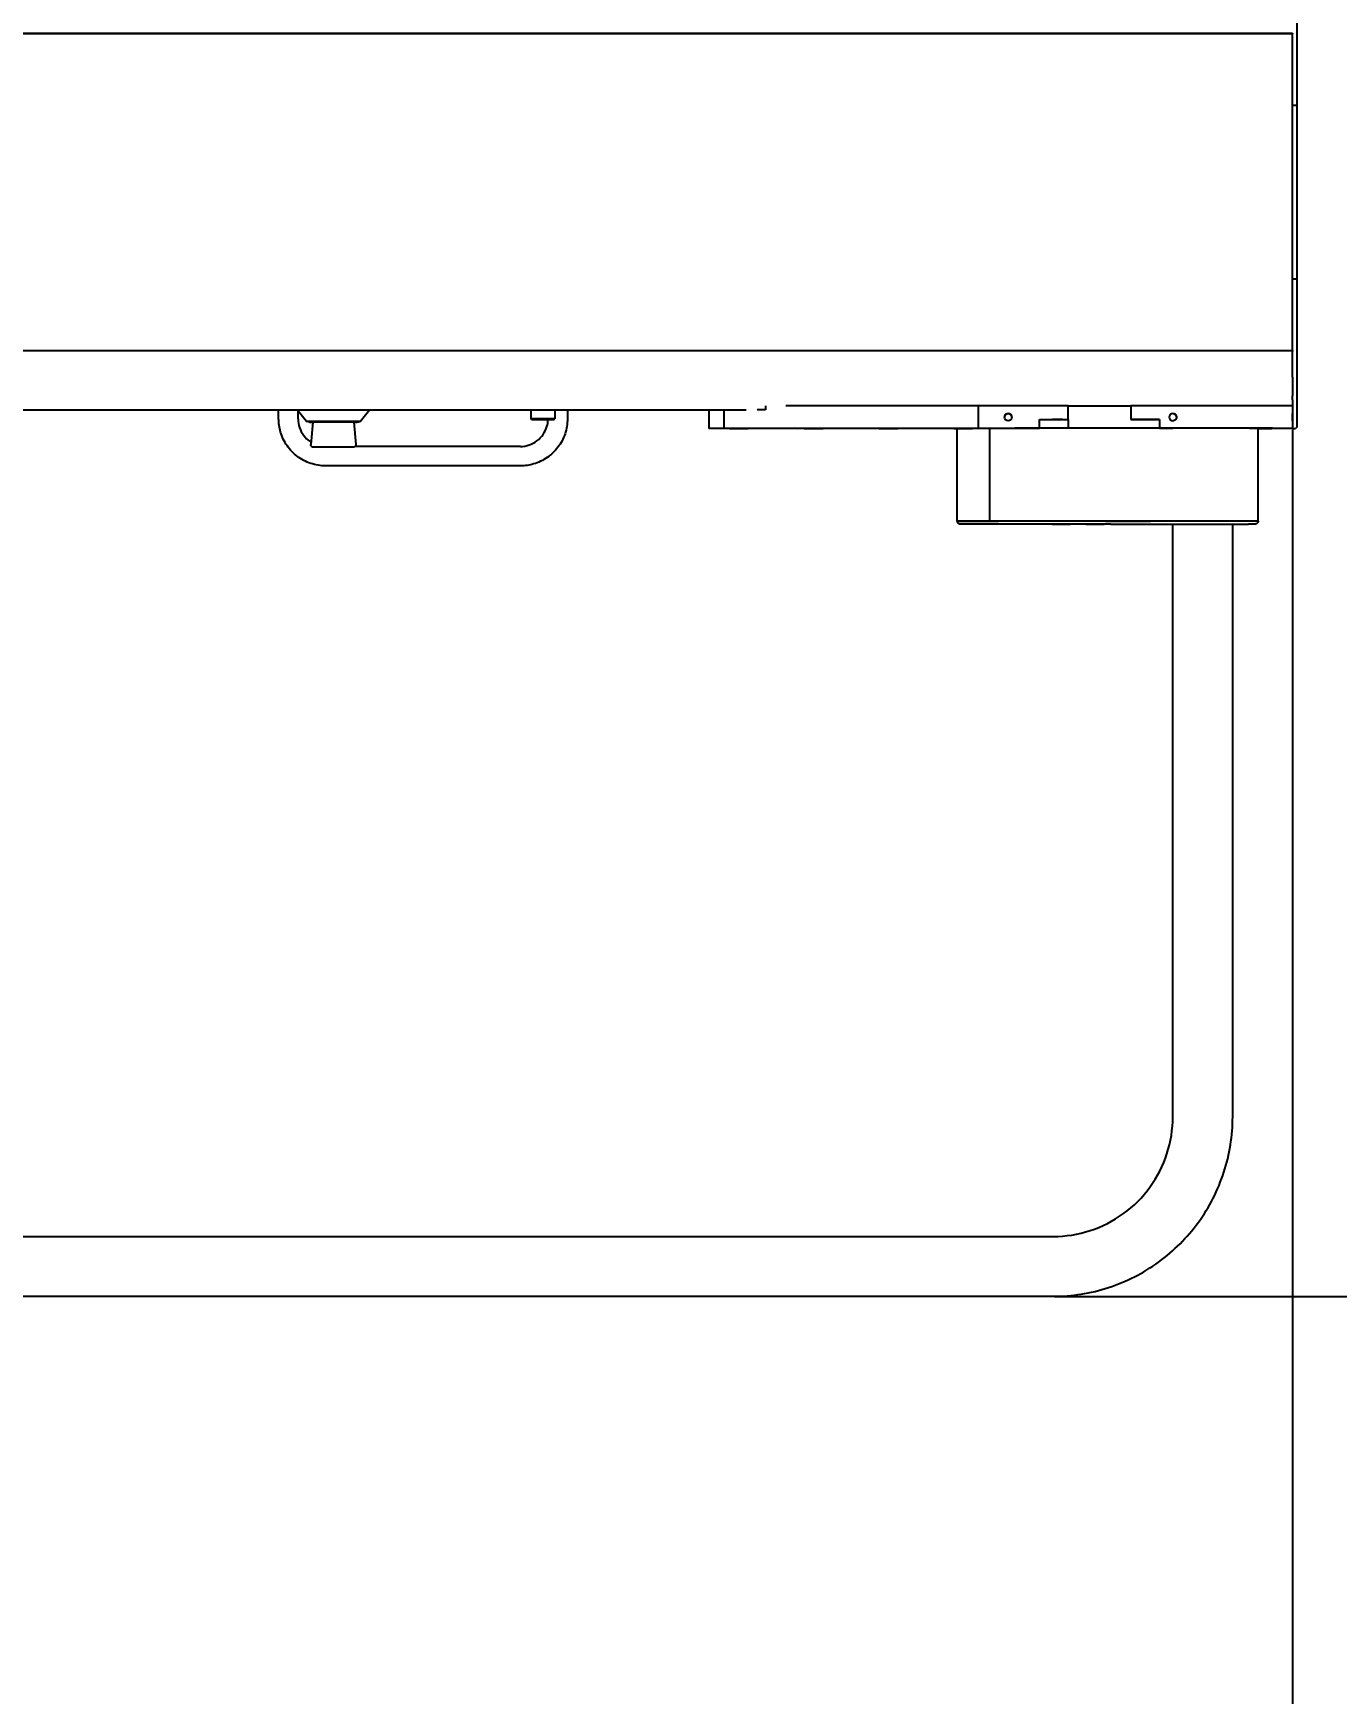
# Model space of a CAD drawing. Header units: inches. Extents: x 19 to 24202, y 17 to 31220.
# Drawn here: x 22397 to 23268, y 1758 to 2868 of the extents above; entities that cross this region are included whole.
import ezdxf

# ---------------------------------------------------------------- set-up
doc = ezdxf.new("R2010")
doc.units = ezdxf.units.IN
doc.header["$MEASUREMENT"] = 0
doc.layers.add('AM_5', color=3, linetype='Continuous', lineweight=25)
doc.styles.add('Aktuální-ISO', font='arial.ttf')
doc.styles.get("Standard").update_dxf_attribs({"font": 'arial.ttf'})
doc.dimstyles.new('AM_ISO$0', dxfattribs={"dimtxt": 3.5, "dimasz": 3.5, "dimexe": 1, "dimexo": 1, "dimgap": 1.5, "dimtad": 1, "dimdsep": 46, "dimtxsty": 'Standard', "dimcen": 0, "dimclrd": 256, "dimclre": 256, "dimclrt": 2, "dimadec": 0, "dimazin": 2, "dimtp": 0.1, "dimtm": 0.1, "dimtfac": 0.71, "dimtdec": 3, "dimtmove": 0, "dimatfit": 3, "dimfxl": 1, "dimlwd": -1, "dimlwe": -1, "dimarcsym": 1})

# ---------------------------------------------------------------- blocks, each defined once
blk = doc.blocks.new('*D27')
at = {"layer": 'AM_5', "linetype": 'ByBlock', "transparency": 16777216}
for p, q in [((16234, 2749.3), (16234, 1028.2)), ((23238.9, 2603.2), (23238.9, 1028.2)), ((23133.9, 1029.2), (16339, 1029.2))]:
    blk.add_line(p, q, dxfattribs=at)
at = {"layer": 'AM_5', "transparency": 16777216}
for points in [[(16339, 1046.7), (16339, 1011.7), (16234, 1029.2)], [(23133.9, 1046.7), (23133.9, 1011.7), (23238.9, 1029.2)]]:
    blk.add_solid(points, dxfattribs=at)
at = {"layer": 'Defpoints', "color": 0, "transparency": 16777216}
for p in [(16234, 2750.3), (23238.9, 2604.2), (16234, 1029.2)]:
    blk.add_point(p, dxfattribs=at)
at = {"layer": 'AM_5', "color": 2, "transparency": 16777216, "insert": (19736.4, 1141.5), "char_height": 105, "attachment_point": 5, "style": 'Aktuální-ISO'}
blk.add_mtext('7,05 [23´-1´´]', dxfattribs=at)
blk = doc.blocks.new('*D35')
at = {"layer": 'AM_5', "linetype": 'ByBlock', "transparency": 16777216}
for p, q in [((23079.9, 3500), (23675.5, 3500)), ((23674.5, 3395), (23674.5, 2129)), ((23079.9, 2024), (23675.5, 2024))]:
    blk.add_line(p, q, dxfattribs=at)
at = {"layer": 'AM_5', "transparency": 16777216}
for points in [[(23657, 3395), (23692, 3395), (23674.5, 3500)], [(23657, 2129), (23692, 2129), (23674.5, 2024)]]:
    blk.add_solid(points, dxfattribs=at)
at = {"layer": 'Defpoints', "color": 0, "transparency": 16777216}
for p in [(23078.9, 3500), (23078.9, 2024), (23674.5, 2024)]:
    blk.add_point(p, dxfattribs=at)
at = {"layer": 'AM_5', "color": 2, "transparency": 16777216, "insert": (23562.2, 2762), "char_height": 105, "attachment_point": 5, "rotation": 90, "style": 'Aktuální-ISO'}
blk.add_mtext('1,48 [4´10´´]', dxfattribs=at)

msp = doc.modelspace()

# ---------------------------------------------------------------- linework, layer by layer
at = {"color": 253}
for p, q in [((23241.865, 2820.13), (23241.865, 2919.13)), ((23238.865, 2868.088), (19113.058, 2868.088)), ((23238.865, 2868.088), (19113.058, 2868.088)), ((19113.058, 2867.992), (23238.865, 2867.992)), ((23238.865, 2868.234), (23238.865, 2867.992)), ((23238.865, 2656.192), (23238.865, 2867.992)), ((23238.865, 2820.13), (23241.865, 2820.13)), ((23241.865, 2820.127), (23241.865, 2820.13)), ((23241.865, 2815.126), (23241.865, 2820.127)), ((23241.865, 2709.126), (23241.865, 2815.126)), ((23241.865, 2704.13), (23241.865, 2709.126)), ((23238.865, 2704.13), (23241.865, 2704.13)), ((23241.865, 2605.13), (23241.865, 2704.13)), ((19113.058, 2656.192), (23238.865, 2656.192)), ((19113.058, 2656.192), (23238.865, 2656.192)), ((19113.058, 2656.096), (23238.865, 2656.096)), ((23238.865, 2656.192), (23238.865, 2656.192)), ((23238.865, 2656.192), (23238.865, 2655.925)), ((23238.865, 2655.925), (23238.865, 2655.596)), ((23238.865, 2638.281), (23238.865, 2655.596)), ((23238.865, 2638.281), (23238.865, 2638.182)), ((23238.865, 2638.182), (23238.865, 2626.011)), ((23238.865, 2626.011), (23238.865, 2625.91)), ((23238.865, 2623.096), (23238.865, 2625.91)), ((23238.865, 2623.096), (23238.865, 2622.116)), ((23238.865, 2622.116), (23238.865, 2619.143)), ((20098.865, 2616.493), (22873.709, 2616.493)), ((22561.365, 2610.541), (22561.365, 2616.493)), ((22579.965, 2608.759), (22573.637, 2616.493)), ((22574.365, 2610.541), (22574.365, 2615.603)), ((22581.965, 2608.259), (22579.965, 2608.759)), ((22584.202, 2608.26), (22582.855, 2593.442)), ((22611.529, 2608.26), (22612.876, 2593.442)), ((22613.765, 2608.259), (22615.765, 2608.759)), ((22615.765, 2608.759), (22622.093, 2616.493)), ((22729.865, 2616.493), (22729.865, 2610.554)), ((22730.365, 2610.054), (22729.865, 2610.554)), ((22745.365, 2610.054), (22745.865, 2610.554)), ((22745.865, 2616.493), (22745.865, 2610.554)), ((22754.365, 2616.493), (22754.365, 2610.541)), ((22848.865, 2616.493), (22848.865, 2604.066)), ((22858.865, 2616.493), (22858.865, 2604.107)), ((22886.73, 2619.094), (22886.73, 2616.526)), ((23028.865, 2619.158), (22907.996, 2619.131)), ((23088.865, 2619.158), (23028.865, 2619.158)), ((23028.865, 2619.158), (23028.865, 2604.158)), ((23069.865, 2604.158), (23069.865, 2610.158)), ((23069.865, 2610.158), (23088.865, 2610.158)), ((23074.865, 2610.149), (23088.865, 2610.149)), ((23088.865, 2610.158), (23088.865, 2619.158)), ((23088.865, 2610.158), (23088.865, 2610.149)), ((23088.865, 2610.149), (23088.865, 2604.157)), ((23113.865, 2619.14), (23130.865, 2619.14)), ((23158.865, 2619.158), (23130.865, 2619.158)), ((23130.865, 2619.158), (23130.865, 2610.158)), ((23130.865, 2610.158), (23149.865, 2610.158)), ((23130.865, 2610.149), (23130.865, 2610.158)), ((23143.865, 2610.149), (23130.865, 2610.149)), ((23149.865, 2610.158), (23149.865, 2604.158)), ((23238.865, 2619.143), (23238.865, 2614.102)), ((23238.865, 2614.102), (23238.865, 2609.185)), ((23238.865, 2609.185), (23238.865, 2604.143)), ((22858.865, 2604.066), (22848.865, 2604.066)), ((22848.865, 2604.066), (22848.865, 2604.043)), ((22858.865, 2604.043), (22848.865, 2604.043)), ((22858.865, 2604.041), (22858.865, 2604.107)), ((22858.865, 2604.066), (22858.865, 2604.043)), ((22873.365, 2604.041), (22858.865, 2604.041)), ((22873.365, 2604.041), (22873.365, 2604.042)), ((22884.365, 2604.042), (22884.365, 2604.041)), ((23014.865, 2604.041), (22884.365, 2604.041)), ((22907.996, 2604.131), (23028.865, 2604.158)), ((23014.865, 2542.098), (23014.865, 2604.098)), ((23036.6, 2604.136), (23015.176, 2604.099)), ((23028.865, 2604.158), (23069.865, 2604.158)), ((23042.28, 2604.146), (23036.6, 2604.136)), ((23036.6, 2542.136), (23036.6, 2604.136)), ((23036.6, 2542.136), (23036.6, 2604.136)), ((23069.865, 2604.155), (23069.865, 2604.158)), ((23143.865, 2604.157), (23113.865, 2604.157)), ((23149.865, 2604.158), (23149.865, 2604.157)), ((23149.865, 2604.158), (23158.865, 2604.158)), ((23215.865, 2542.144), (23215.865, 2604.144)), ((23225.999, 2604.064), (23215.865, 2604.066)), ((23238.865, 2604.067), (23225.999, 2604.064)), ((23238.865, 2604.143), (23238.865, 2604.067)), ((23238.865, 2604.13), (23240.865, 2604.13)), ((23238.865, 2604.13), (23238.865, 2604.066)), ((23238.865, 2604.066), (23240.865, 2604.066)), ((23241.865, 2605.13), (23240.865, 2604.13)), ((23241.865, 2605.067), (23240.865, 2604.066)), ((23240.865, 2604.13), (23240.865, 2604.066)), ((23241.865, 2605.067), (23241.865, 2605.13)), ((22722.865, 2592.041), (22612.363, 2592.041)), ((22722.865, 2579.041), (22592.865, 2579.041)), ((23015.176, 2542.099), (23042.28, 2542.146)), ((23036.6, 2542.136), (23015.176, 2542.099)), ((23042.28, 2542.146), (23036.6, 2542.136)), ((23113.865, 2542.157), (23143.865, 2542.157)), ((23143.865, 2542.157), (23113.865, 2542.157)), ((23117.512, 2540.095), (23209.351, 2540.14)), ((23158.865, 2144.016), (23158.865, 2540.115)), ((23198.865, 2144.016), (23198.865, 2540.135)), ((18558.865, 2064.016), (23078.865, 2064.016)), ((18558.865, 2024.016), (23078.865, 2024.016))]:
    msp.add_line(p, q, dxfattribs=at)
msp.add_circle((23048.865, 2611.658), 2.458, dxfattribs=at)
for centre, start, end in [((23048.865, 2611.654), 0.042816, 179.957184), ((23158.865, 2611.658), 90, 270), ((23158.865, 2611.654), 0.042736, 179.957184)]:
    msp.add_arc(centre, 2.458, start, end, dxfattribs=at)
for centre, major_axis, start_param, end_param in [((22597.865, 2608.759), (17.9, 0), 6.28245043, 9.42551285), ((22597.865, 2608.259), (15.9, 0), 5.74639943, 9.96156385), ((22737.865, 2610.554), (8, 0), 6.28300159, 9.42496168), ((23068.865, 2616.507), (-210, 0), 5.76215873, 5.81836852), ((23068.865, 2619.107), (-210, 0), 5.58505361, 5.64458564), ((23074.865, 2610.15), (-5, 0), 0.00000083, 1.57079674), ((23113.865, 2619.144), (-25, 0), 0, 1.57079632), ((23143.865, 2610.144), (-25, 0), 4.47002313, 4.71238898), ((23158.865, 2619.143), (80, 0), 6.28318519, 7.85398157), ((23068.865, 2604.107), (-210, 0), 5.58505355, 6.28318523), ((22878.865, 2604.042), (-5.5, 0), 3.14159261, 6.28318526), ((23018.865, 2604.075), (-6.25, 0), 5.40688724, 7.15948337), ((23068.865, 2604.098), (-55, 0), 5.98481888, 6.47416794), ((23068.865, 2604.098), (-54, 0), 6.17580151, 6.28318531), ((23113.865, 2604.144), (-72, 0), 4.71238898, 6.1758015), ((23143.865, 2604.144), (72, 0), 0, 1.57079631), ((23158.865, 2604.143), (80, 0), 0, 1.57079633), ((23215.865, 2604.137), (5.25, 0), 4.71238898, 7.85398163), ((23215.865, 2604.132), (5.25, 0), 4.71238898, 7.85398163), ((23218.865, 2604.122), (6.25, 0), 4.21173568, 8.35463776), ((23218.865, 2604.075), (6.25, 0), 4.21173568, 8.35463776), ((23068.865, 2542.098), (-54, 0), 6.17580164, 6.28318544), ((23068.865, 2542.098), (-54, 0), 6.17580152, 6.28318531), ((23113.865, 2542.144), (-72, 0), 4.71238898, 6.17580151), ((23113.865, 2542.144), (-72, 0), 4.71238898, 6.1758015), ((23143.865, 2542.144), (72, 0), 0, 1.57079633), ((23143.865, 2542.144), (72, 0), 0.00000019, 1.57079642)]:
    msp.add_ellipse(centre, major_axis=major_axis, ratio=0.00018372, start_param=start_param, end_param=end_param, dxfattribs=at)
for centre, major_axis in [((22737.865, 2610.054), (-7.5, 0)), ((22739.909, 2610.055), (-1, 0)), ((23081.865, 2610.156), (3.323, 0)), ((23081.865, 2610.151), (3.323, 0)), ((23137.865, 2610.156), (3.323, 0)), ((23137.865, 2610.151), (3.323, 0)), ((22868.865, 2604.075), (6.25, 0)), ((22918.865, 2604.122), (6.25, 0)), ((22918.865, 2604.075), (6.25, 0)), ((22968.865, 2604.122), (6.25, 0)), ((22968.865, 2604.075), (6.25, 0)), ((23018.865, 2604.122), (6.25, 0)), ((23084.365, 2540.111), (6.2, 0)), ((23106.865, 2540.127), (6.2, 0))]:
    msp.add_ellipse(centre, major_axis=major_axis, ratio=0.00018372, dxfattribs=at)
for points, knots in [([(22592.865, 2579.041), (22589.46, 2579.041), (22586.011, 2579.607), (22579.618, 2581.767), (22576.585, 2583.367), (22571.242, 2587.392), (22568.865, 2589.866), (22565.058, 2595.369), (22563.58, 2598.466), (22561.798, 2604.541), (22561.365, 2607.555), (22561.365, 2610.541)], [0, 0, 0, 0, 1.02151795, 1.02151795, 2.02458295, 2.02458295, 3.02831042, 3.02831042, 4.03201431, 4.03201431, 4.92755683, 4.92755683, 4.92755683, 4.92755683]), ([(22574.365, 2610.541), (22574.365, 2608.541), (22574.698, 2606.515), (22575.966, 2602.76), (22576.906, 2600.979), (22579.27, 2597.841), (22580.723, 2596.445), (22582.552, 2595.18), (22582.768, 2595.037), (22582.987, 2594.899)], [0, 0, 0, 0, 0.59993916, 0.59993916, 1.18904086, 1.18904086, 1.77853161, 1.77853161, 1.85608538, 1.85608538, 1.85608538, 1.85608538]), ([(22754.365, 2610.541), (22754.365, 2607.136), (22753.799, 2603.687), (22751.639, 2597.293), (22750.039, 2594.26), (22746.014, 2588.917), (22743.54, 2586.54), (22738.037, 2582.733), (22734.94, 2581.255), (22728.865, 2579.474), (22725.85, 2579.041), (22722.865, 2579.041)], [0, 0, 0, 0, 1.02151793, 1.02151793, 2.02458293, 2.02458293, 3.02831039, 3.02831039, 4.03201428, 4.03201428, 4.92755683, 4.92755683, 4.92755683, 4.92755683]), ([(22722.865, 2592.041), (22724.865, 2592.041), (22726.891, 2592.373), (22730.646, 2593.642), (22732.427, 2594.582), (22735.565, 2596.945), (22736.961, 2598.399), (22739.197, 2601.63), (22740.065, 2603.449), (22741.065, 2606.861), (22741.316, 2608.46), (22741.359, 2610.053)], [0, 0, 0, 0, 0.59993911, 0.59993911, 1.18904077, 1.18904077, 1.77853149, 1.77853149, 2.36800839, 2.36800839, 2.84520857, 2.84520857, 2.84520857, 2.84520857]), ([(23158.865, 2614.116), (23159.174, 2614.116), (23159.503, 2614.055), (23160.109, 2613.804), (23160.385, 2613.615), (23160.822, 2613.178), (23161.011, 2612.902), (23161.262, 2612.296), (23161.324, 2611.967), (23161.324, 2611.349), (23161.262, 2611.02), (23161.011, 2610.414), (23160.822, 2610.138), (23160.385, 2609.701), (23160.109, 2609.512), (23159.503, 2609.261), (23159.174, 2609.199), (23158.865, 2609.199)], [0.37045871, 0.37045871, 0.37045871, 0.37045871, 0.463073385, 0.463073385, 0.555688061, 0.555688061, 0.64830274, 0.64830274, 0.740917419, 0.740917419, 0.833532098, 0.833532098, 0.926146777, 0.926146777, 1.018761453, 1.018761453, 1.111376129, 1.111376129, 1.111376129, 1.111376129]), ([(23238.865, 2609.185), (23238.865, 2609.185), (23238.863, 2609.247), (23238.856, 2609.498), (23238.851, 2609.687), (23238.842, 2610.123), (23238.837, 2610.4), (23238.829, 2611.006), (23238.828, 2611.335), (23238.828, 2611.644), (23238.828, 2611.952), (23238.829, 2612.282), (23238.837, 2612.887), (23238.842, 2613.164), (23238.851, 2613.6), (23238.856, 2613.789), (23238.863, 2614.04), (23238.865, 2614.102), (23238.865, 2614.102)], [-0.37045871, -0.37045871, -0.37045871, -0.37045871, -0.277844034, -0.277844034, -0.185229358, -0.185229358, -0.092614679, -0.092614679, 0, 0, 0, 0.092614679, 0.092614679, 0.185229358, 0.185229358, 0.277844034, 0.277844034, 0.37045871, 0.37045871, 0.37045871, 0.37045871]), ([(22612.876, 2593.442), (22612.893, 2593.254), (22612.879, 2593.061), (22612.792, 2592.697), (22612.719, 2592.521), (22612.523, 2592.206), (22612.399, 2592.062), (22612.114, 2591.825), (22611.95, 2591.727), (22611.692, 2591.626), (22611.604, 2591.599), (22611.47, 2591.569), (22611.424, 2591.561), (22611.345, 2591.55), (22611.311, 2591.546), (22611.26, 2591.542), (22611.244, 2591.541), (22611.219, 2591.539), (22611.21, 2591.539), (22611.194, 2591.538), (22611.188, 2591.538), (22611.177, 2591.538), (22611.174, 2591.538), (22611.165, 2591.538), (22611.162, 2591.538), (22611.153, 2591.537), (22611.15, 2591.537), (22611.138, 2591.537), (22611.132, 2591.537), (22611.1, 2591.537), (22611.062, 2591.537), (22610.838, 2591.537), (22610.51, 2591.537), (22609.47, 2591.536), (22608.68, 2591.536), (22606.784, 2591.536), (22605.658, 2591.535), (22603.208, 2591.535), (22601.854, 2591.535), (22599.09, 2591.535), (22597.645, 2591.535), (22594.847, 2591.535), (22593.459, 2591.535), (22590.911, 2591.535), (22589.719, 2591.535), (22587.68, 2591.536), (22586.807, 2591.536), (22585.484, 2591.536), (22585.017, 2591.537), (22584.721, 2591.537), (22584.676, 2591.537), (22584.62, 2591.537), (22584.604, 2591.537), (22584.587, 2591.537), (22584.584, 2591.537), (22584.577, 2591.537), (22584.573, 2591.537), (22584.563, 2591.538), (22584.56, 2591.538), (22584.552, 2591.538), (22584.545, 2591.538), (22584.531, 2591.539), (22584.526, 2591.539), (22584.513, 2591.539), (22584.504, 2591.54), (22584.483, 2591.541), (22584.471, 2591.542), (22584.438, 2591.544), (22584.416, 2591.546), (22584.345, 2591.555), (22584.295, 2591.562), (22584.116, 2591.599), (22583.987, 2591.641), (22583.698, 2591.773), (22583.541, 2591.878), (22583.27, 2592.13), (22583.153, 2592.28), (22582.974, 2592.605), (22582.91, 2592.784), (22582.848, 2593.123), (22582.84, 2593.284), (22582.855, 2593.442)], [0, 0, 0, 0, 0.05664056, 0.05664056, 0.11225762, 0.11225762, 0.1679114, 0.1679114, 0.22356346, 0.22356346, 0.2511098, 0.2511098, 0.26487177, 0.26487177, 0.27520209, 0.27520209, 0.28037245, 0.28037245, 0.28359921, 0.28359921, 0.28692223, 0.28692223, 0.29021541, 0.29021541, 0.29581637, 0.29581637, 0.3088878, 0.3088878, 0.34805229, 0.34805229, 0.46562806, 0.46562806, 0.82125748, 0.82125748, 1.24816278, 1.24816278, 1.67104508, 1.67104508, 2.0939603, 2.0939603, 2.51685321, 2.51685321, 2.93974191, 2.93974191, 3.36263333, 3.36263333, 3.78553866, 3.78553866, 4.20850007, 4.20850007, 4.31320381, 4.31320381, 4.39169486, 4.39169486, 4.40640846, 4.40640846, 4.41745369, 4.41745369, 4.42109019, 4.42109019, 4.42559696, 4.42559696, 4.42762105, 4.42762105, 4.43064664, 4.43064664, 4.43433521, 4.43433521, 4.44103498, 4.44103498, 4.45593964, 4.45593964, 4.49604335, 4.49604335, 4.55131704, 4.55131704, 4.60697214, 4.60697214, 4.66262425, 4.66262425, 4.71021661, 4.71021661, 4.71021661, 4.71021661]), ([(22611.12, 2591.537), (22611.12, 2591.537), (22611.116, 2591.538), (22611.094, 2591.538), (22611.055, 2591.538), (22610.83, 2591.538), (22610.495, 2591.538), (22609.448, 2591.539), (22608.662, 2591.539), (22606.773, 2591.539), (22605.646, 2591.539), (22603.196, 2591.54), (22601.841, 2591.54), (22599.077, 2591.54), (22597.632, 2591.54), (22594.835, 2591.54), (22593.447, 2591.54), (22590.9, 2591.539), (22589.71, 2591.539), (22587.673, 2591.539), (22586.801, 2591.539), (22585.481, 2591.538), (22585.016, 2591.538), (22584.724, 2591.538), (22584.68, 2591.538), (22584.628, 2591.538), (22584.612, 2591.537), (22584.611, 2591.537), (22584.611, 2591.537), (22584.611, 2591.537)], [0.05438855, 0.05438855, 0.05438855, 0.05438855, 0.08696293, 0.08696293, 0.20553517, 0.20553517, 0.56413384, 0.56413384, 0.98734779, 0.98734779, 1.41004774, 1.41004774, 1.8328744, 1.8328744, 2.25571759, 2.25571759, 2.67856515, 2.67856515, 3.10140998, 3.10140998, 3.52424083, 3.52424083, 3.94701542, 3.94701542, 4.05120542, 4.05120542, 4.12933431, 4.12933431, 4.13093764, 4.13093764, 4.13093764, 4.13093764]), ([(23117.511, 2540.095), (23115.524, 2540.094), (23112.636, 2540.093), (23105.569, 2540.091), (23101.328, 2540.091), (23091.994, 2540.09), (23086.786, 2540.089), (23076.066, 2540.089), (23070.422, 2540.089), (23059.408, 2540.089), (23053.901, 2540.089), (23043.709, 2540.09), (23038.899, 2540.09), (23030.565, 2540.092), (23026.939, 2540.093), (23021.309, 2540.094), (23019.236, 2540.095), (23017.648, 2540.097), (23017.342, 2540.097), (23017.045, 2540.098), (23016.972, 2540.098), (23016.899, 2540.098), (23016.881, 2540.098), (23016.857, 2540.098), (23016.851, 2540.098), (23016.831, 2540.099), (23016.824, 2540.099), (23016.805, 2540.099), (23016.798, 2540.099), (23016.775, 2540.1), (23016.76, 2540.101), (23016.725, 2540.103), (23016.712, 2540.104), (23016.668, 2540.108), (23016.634, 2540.111), (23016.465, 2540.134), (23016.324, 2540.168), (23016.06, 2540.262), (23015.933, 2540.324), (23015.695, 2540.47), (23015.584, 2540.557), (23015.382, 2540.749), (23015.291, 2540.857), (23015.134, 2541.087), (23015.067, 2541.212), (23014.917, 2541.579), (23014.865, 2541.841), (23014.865, 2542.098)], [0.00027524, 0.00027524, 0.00027524, 0.00027524, 1.68686221, 1.68686221, 3.34293401, 3.34293401, 4.99993493, 4.99993493, 6.65687315, 6.65687315, 8.31380629, 8.31380629, 9.97074131, 9.97074131, 11.6276895, 11.6276895, 13.2846896, 13.2846896, 13.86092048, 13.86092048, 14.14102453, 14.14102453, 14.27626241, 14.27626241, 14.34227927, 14.34227927, 14.36705193, 14.36705193, 14.37747726, 14.37747726, 14.38803737, 14.38803737, 14.39328471, 14.39328471, 14.40387805, 14.40387805, 14.44625632, 14.44625632, 14.48810366, 14.48810366, 14.52994682, 14.52994682, 14.57178974, 14.57178974, 14.61363262, 14.61363262, 14.69084829, 14.69084829, 14.69084829, 14.69084829]), ([(23215.865, 2542.144), (23215.865, 2541.928), (23215.829, 2541.709), (23215.692, 2541.303), (23215.591, 2541.111), (23215.335, 2540.771), (23215.178, 2540.62), (23214.829, 2540.379), (23214.632, 2540.285), (23214.331, 2540.197), (23214.229, 2540.175), (23214.112, 2540.159), (23214.091, 2540.157), (23214.055, 2540.153), (23214.041, 2540.152), (23214.009, 2540.149), (23213.994, 2540.148), (23213.969, 2540.147), (23213.96, 2540.146), (23213.94, 2540.145), (23213.932, 2540.145), (23213.911, 2540.145), (23213.904, 2540.144), (23213.88, 2540.144), (23213.873, 2540.144), (23213.835, 2540.144), (23213.8, 2540.144), (23213.587, 2540.143), (23213.285, 2540.142), (23212.084, 2540.141), (23210.911, 2540.14), (23209.351, 2540.14)], [0, 0, 0, 0, 0.06486131, 0.06486131, 0.12855043, 0.12855043, 0.19228025, 0.19228025, 0.25598624, 0.25598624, 0.2865391, 0.2865391, 0.29356724, 0.29356724, 0.29902219, 0.29902219, 0.30683788, 0.30683788, 0.31476114, 0.31476114, 0.32769588, 0.32769588, 0.35669433, 0.35669433, 0.44357298, 0.44357298, 0.70416588, 0.70416588, 1.48707001, 1.48707001, 2.81162008, 2.81162008, 2.81162008, 2.81162008]), ([(23078.865, 2024.016), (23091.432, 2024.016), (23103.996, 2026.006), (23127.899, 2033.773), (23139.233, 2039.548), (23159.566, 2054.32), (23168.561, 2063.315), (23183.334, 2083.648), (23189.109, 2094.983), (23196.875, 2118.885), (23198.865, 2131.45), (23198.865, 2144.016)], [1.57079633, 1.57079633, 1.57079633, 1.57079633, 1.88495559, 1.88495559, 2.19911486, 2.19911486, 2.51327412, 2.51327412, 2.82743339, 2.82743339, 3.14159265, 3.14159265, 3.14159265, 3.14159265]), ([(23078.865, 2064.016), (23087.243, 2064.016), (23095.619, 2065.343), (23111.554, 2070.52), (23119.111, 2074.371), (23132.666, 2084.219), (23138.662, 2090.216), (23148.511, 2103.771), (23152.361, 2111.327), (23157.539, 2127.262), (23158.865, 2135.639), (23158.865, 2144.016)], [1.57079633, 1.57079633, 1.57079633, 1.57079633, 1.88495559, 1.88495559, 2.19911486, 2.19911486, 2.51327412, 2.51327412, 2.82743339, 2.82743339, 3.14159265, 3.14159265, 3.14159265, 3.14159265])]:
    msp.add_open_spline(points, degree=3, knots=knots, dxfattribs=at)

# ---------------------------------------------------------------- dimensions: what is measured, and where the dimension line sits
at = {"layer": 'AM_5'}
dim = msp.add_linear_dim(base=(23674.451, 2024.016), p1=(23078.865, 3500.016), p2=(23078.865, 2024.016), angle=90, text='1,48 [4´10´´]', dimstyle='AM_ISO$0', override={"dimtxt": 105, "dimasz": 105, "dimgap": 45, "dimpost": '', "dimtxsty": 'Aktuální-ISO', "dimadec": 2}, dxfattribs=at)
dim.commit()
dim.dimension.update_dxf_attribs({"geometry": '*D35', "text_midpoint": (23562.161, 2762.016)})
dim = msp.add_linear_dim(base=(16233.973, 1029.199), p1=(23238.865, 2604.194), p2=(16233.973, 2750.299), text='7,05 [23´-1´´]', dimstyle='AM_ISO$0', override={"dimtxt": 105, "dimasz": 105, "dimgap": 45, "dimtxsty": 'Aktuální-ISO', "dimadec": 2}, dxfattribs=at)
dim.commit()
dim.dimension.update_dxf_attribs({"geometry": '*D27', "text_midpoint": (19736.419, 1141.489)})

doc.saveas('drawing.dxf')
